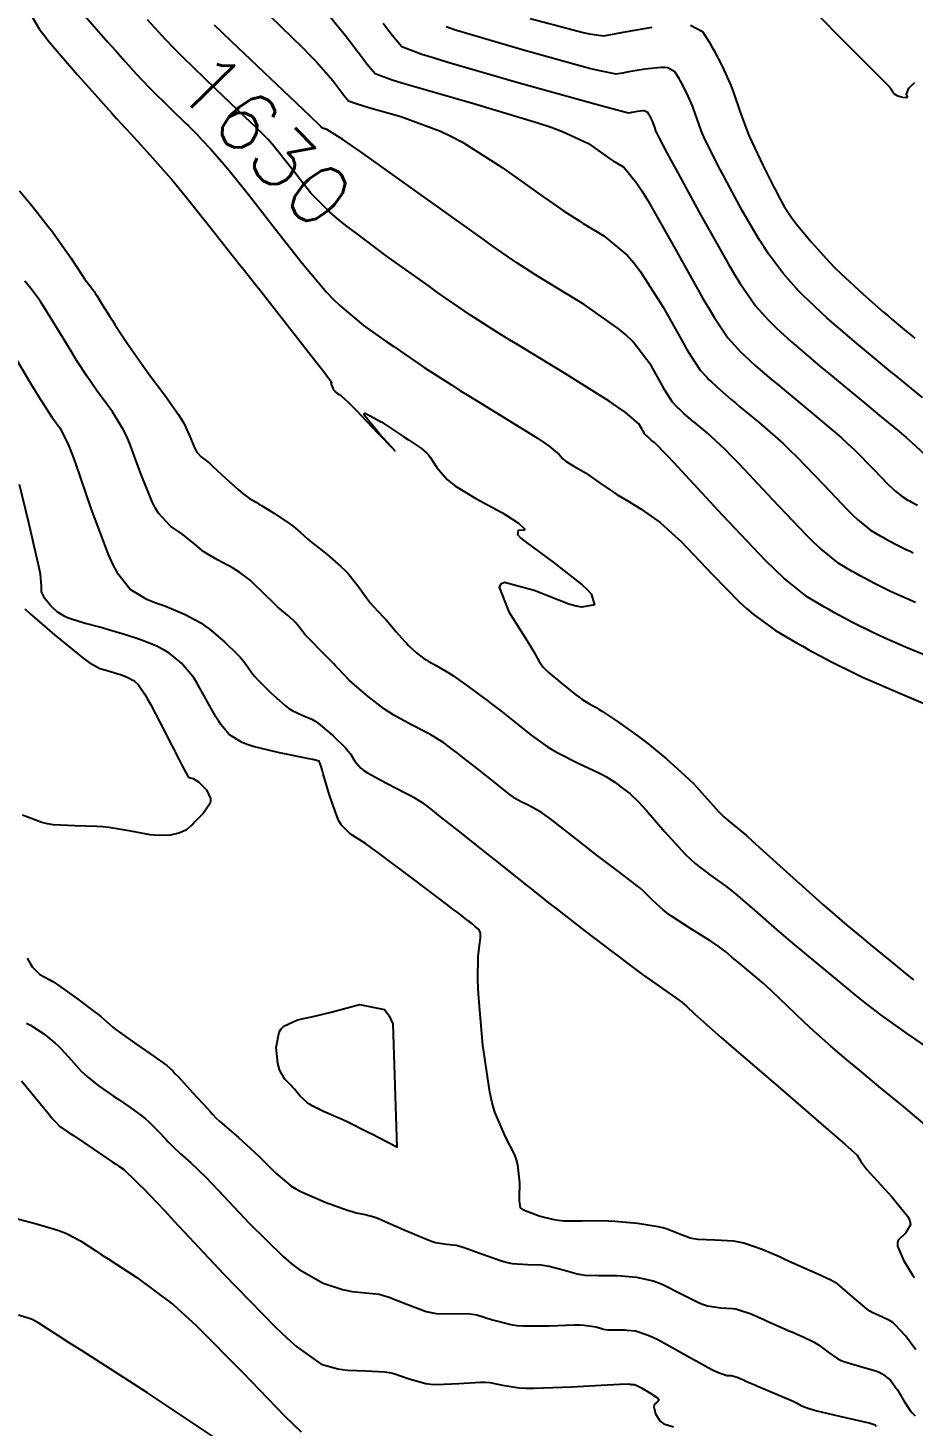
# Model space of a CAD drawing. Header units: metres. Extents: x 837117 to 838479, y 1189012 to 1191015.
# Drawn here: x 837521.6 to 837577.7, y 1189697.9 to 1189786.5 of the extents above; entities that cross this region are included whole.
import ezdxf

# ---------------------------------------------------------------- set-up
doc = ezdxf.new("R2010")
doc.units = ezdxf.units.M
doc.header["$LTSCALE"] = 0.3
doc.layers.add('COTAS 10', color=1, linetype='Continuous')
doc.layers.add('COTAS INT', color=252, linetype='Continuous')
doc.styles.get("Standard").update_dxf_attribs({"font": 'simplex.shx'})

msp = doc.modelspace()

# ---------------------------------------------------------------- linework, layer by layer
at = {"layer": 'COTAS 10'}
for points in [[(837578.627, 1189746.685), (837577.209, 1189747.286), (837575.848, 1189747.874), (837575.484, 1189748.04), (837575.125, 1189748.208), (837573.877, 1189748.825), (837572.694, 1189749.457), (837572.376, 1189749.633), (837572.062, 1189749.811), (837570.965, 1189750.458), (837569.49, 1189751.65), (837568.939, 1189752.171), (837568.324, 1189752.775), (837565.588, 1189755.645), (837563.017, 1189758.425), (837562.506, 1189758.971), (837562.083, 1189759.421), (837561.284, 1189760.24), (837561.082, 1189760.407), (837561.035, 1189760.446), (837560.993, 1189760.481), (837560.875, 1189760.582), (837560.789, 1189760.661), (837560.746, 1189760.704), (837560.676, 1189760.782), (837560.578, 1189760.927), (837560.54, 1189760.992), (837560.496, 1189761.066), (837560.296, 1189761.424), (837559.431, 1189762.175), (837558.967, 1189762.498), (837558.407, 1189762.872), (837555.573, 1189764.636), (837552.553, 1189766.473), (837551.874, 1189766.891), (837551.264, 1189767.271), (837549.63, 1189768.318), (837548.087, 1189769.378), (837547.534, 1189769.766), (837546.927, 1189770.195), (837544.278, 1189772.085), (837542.437, 1189773.467), (837541.718, 1189774.005), (837541.167, 1189774.453), (837540.683, 1189774.864), (837539.503, 1189776.048), (837538.809, 1189776.938), (837538.632, 1189777.164), (837538.462, 1189777.383), (837537.9, 1189778.099), (837537.41, 1189778.71), (837537.285, 1189778.862), (837537.164, 1189779.007), (837536.763, 1189779.468), (837536.032, 1189780.206), (837535.703, 1189780.525), (837535.318, 1189780.894), (837533.472, 1189782.643), (837531.373, 1189784.677), (837530.83, 1189785.226), (837530.304, 1189785.769), (837529.135, 1189787.033)], [(837578.276, 1189763.096), (837576.525, 1189764.53), (837576.274, 1189764.738), (837574.599, 1189766.125), (837574.122, 1189766.525), (837573.669, 1189766.907), (837572.239, 1189768.137), (837571.04, 1189769.243), (837570.732, 1189769.547), (837570.436, 1189769.85), (837569.455, 1189770.936), (837568.505, 1189772.203), (837568.228, 1189772.621), (837567.945, 1189773.067), (837566.872, 1189774.917), (837565.885, 1189776.738), (837565.657, 1189777.166), (837565.447, 1189777.56), (837564.851, 1189778.705), (837564.433, 1189779.581), (837564.335, 1189779.806), (837564.246, 1189780.022), (837563.991, 1189780.739), (837563.763, 1189781.404), (837563.692, 1189781.588), (837563.617, 1189781.773), (837563.314, 1189782.439), (837563.001, 1189783.045), (837562.919, 1189783.192), (837562.84, 1189783.329), (837562.572, 1189783.745), (837562.127, 1189783.988), (837561.937, 1189784.015), (837561.717, 1189784.025), (837560.68, 1189783.917), (837559.653, 1189783.732), (837559.439, 1189783.693), (837559.255, 1189783.66), (837558.848, 1189783.586), (837557.822, 1189783.796), (837557.249, 1189783.943), (837556.55, 1189784.127), (837552.983, 1189785.113), (837549.392, 1189786.166), (837548.678, 1189786.393), (837548.085, 1189786.592)], [(837520.509, 1189766.038), (837521.752, 1189763.962), (837521.916, 1189763.691), (837522.015, 1189763.527), (837522.243, 1189763.153), (837522.773, 1189762.309), (837523.084, 1189761.859), (837523.174, 1189761.733), (837523.265, 1189761.607), (837523.61, 1189761.149), (837524.124, 1189760.09), (837524.323, 1189759.585), (837524.546, 1189758.989), (837525.556, 1189756.07), (837526.653, 1189753.141), (837526.93, 1189752.538), (837527.197, 1189752.026), (837528.066, 1189750.926), (837528.797, 1189750.487), (837528.977, 1189750.391), (837529.147, 1189750.305), (837529.678, 1189750.09), (837530.247, 1189749.889), (837530.44, 1189749.812), (837530.649, 1189749.727), (837531.533, 1189749.345), (837532.515, 1189748.812), (837532.786, 1189748.631), (837533.057, 1189748.436), (837534.03, 1189747.613), (837534.842, 1189746.814), (837535.01, 1189746.635), (837535.155, 1189746.473), (837535.473, 1189746.042), (837535.799, 1189745.596), (837535.948, 1189745.425), (837536.123, 1189745.234), (837536.967, 1189744.375), (837537.886, 1189743.557), (837538.107, 1189743.392), (837538.314, 1189743.254), (837538.943, 1189742.977), (837539.568, 1189742.715), (837539.772, 1189742.587), (837539.99, 1189742.434), (837540.891, 1189741.68), (837541.708, 1189740.874), (837541.873, 1189740.688), (837542.012, 1189740.518), (837542.29, 1189740.041), (837542.66, 1189739.602), (837542.856, 1189739.457), (837543.093, 1189739.302), (837544.284, 1189738.655), (837545.519, 1189738.033), (837545.783, 1189737.892), (837546.013, 1189737.766), (837546.561, 1189737.427), (837547.108, 1189737), (837547.338, 1189736.82), (837547.601, 1189736.612), (837548.835, 1189735.634), (837550.289, 1189734.477), (837550.692, 1189734.156), (837551.094, 1189733.835), (837552.548, 1189732.673), (837554.099, 1189731.445), (837554.563, 1189731.082), (837555.042, 1189730.709), (837556.895, 1189729.279), (837558.64, 1189727.95), (837559.05, 1189727.641), (837559.429, 1189727.356), (837560.533, 1189726.54), (837561.371, 1189725.937), (837561.582, 1189725.788), (837561.784, 1189725.645), (837562.435, 1189725.192), (837563.008, 1189724.771), (837563.16, 1189724.648), (837563.309, 1189724.522), (837563.824, 1189724.047), (837564.961, 1189723.019), (837565.502, 1189722.545), (837566.141, 1189721.988), (837569.265, 1189719.296), (837572.302, 1189716.685), (837572.886, 1189716.18), (837573.359, 1189715.77), (837574.137, 1189715.076), (837574.203, 1189714.966), (837574.226, 1189714.924), (837574.252, 1189714.877), (837574.364, 1189714.667), (837574.744, 1189714.179), (837574.939, 1189713.957), (837575.173, 1189713.697), (837576.341, 1189712.448), (837577.338, 1189711.185), (837577.464, 1189710.917), (837577.526, 1189710.684), (837577.207, 1189710.14), (837576.733, 1189709.684), (837576.697, 1189709.508), (837576.702, 1189709.31), (837577.065, 1189708.415), (837577.628, 1189707.517), (837577.76, 1189707.317)], [(837520.577, 1189711.121), (837522.108, 1189710.728), (837523.447, 1189710.334), (837523.762, 1189710.218), (837524.052, 1189710.1), (837524.9, 1189709.648), (837525.868, 1189709.007), (837526.234, 1189708.768), (837526.642, 1189708.504), (837528.471, 1189707.33), (837530.781, 1189705.589), (837531.493, 1189704.966), (837532.236, 1189704.283), (837535.178, 1189701.308), (837537.837, 1189698.55), (837538.401, 1189698.003), (837538.891, 1189697.55)]]:
    msp.add_lwpolyline(points, dxfattribs=at)
at = {"layer": 'COTAS INT'}
for points in [[(837540.264, 1189787.802), (837541.677, 1189786.062), (837542.766, 1189784.628), (837542.989, 1189784.341), (837543.177, 1189784.102), (837543.572, 1189783.634), (837544.645, 1189783.245), (837545.261, 1189783.055), (837546.014, 1189782.829), (837549.888, 1189781.717), (837553.899, 1189780.513), (837554.739, 1189780.229), (837555.463, 1189779.967), (837557.1, 1189779.199), (837557.837, 1189778.671), (837557.994, 1189778.56), (837558.129, 1189778.465), (837558.443, 1189778.246), (837558.688, 1189778.089), (837558.78, 1189778.032), (837558.882, 1189777.969), (837559.335, 1189777.693), (837560.154, 1189776.709), (837560.485, 1189776.199), (837560.863, 1189775.586), (837562.606, 1189772.517), (837564.36, 1189769.376), (837564.744, 1189768.718), (837565.084, 1189768.152), (837565.943, 1189766.875), (837566.56, 1189766.192), (837566.746, 1189766.001), (837566.939, 1189765.81), (837567.694, 1189765.115), (837568.73, 1189764.229), (837569.101, 1189763.917), (837569.509, 1189763.577), (837571.286, 1189762.111), (837573.111, 1189760.559), (837573.55, 1189760.165), (837573.959, 1189759.786), (837575.196, 1189758.548), (837576.108, 1189757.592), (837576.313, 1189757.39), (837576.497, 1189757.217), (837576.988, 1189756.819), (837577.354, 1189756.604), (837577.459, 1189756.544), (837577.565, 1189756.486), (837577.959, 1189756.275)], [(837521.77, 1189787.332), (837522.273, 1189786.47), (837522.56, 1189786.091), (837522.91, 1189785.651), (837524.706, 1189783.556), (837526.516, 1189781.522), (837526.876, 1189781.12), (837527.174, 1189780.789), (837527.739, 1189780.177), (837528.106, 1189779.792), (837528.28, 1189779.603), (837528.486, 1189779.378), (837529.489, 1189778.272), (837530.767, 1189776.804), (837531.146, 1189776.352), (837531.536, 1189775.88), (837533.036, 1189774.011), (837534.287, 1189772.418), (837534.52, 1189772.12), (837534.704, 1189771.885), (837534.959, 1189771.551), (837534.944, 1189771.565), (837534.957, 1189771.549), (837534.978, 1189771.525), (837535.119, 1189771.364), (837535.699, 1189770.643), (837535.997, 1189770.265), (837536.355, 1189769.809), (837538.145, 1189767.519), (837539.881, 1189765.288), (837540.206, 1189764.87), (837540.462, 1189764.539), (837540.825, 1189764.061), (837540.773, 1189764.087), (837540.769, 1189764.073), (837540.77, 1189764.05), (837540.808, 1189763.889), (837540.889, 1189763.687), (837540.916, 1189763.638), (837540.946, 1189763.591), (837541.072, 1189763.448), (837541.211, 1189763.334), (837541.249, 1189763.307), (837541.287, 1189763.281), (837541.424, 1189763.202), (837541.86, 1189762.801), (837542.087, 1189762.573), (837542.361, 1189762.294), (837543.733, 1189760.862), (837544.771, 1189759.778), (837544.833, 1189759.718), (837544.798, 1189759.762), (837543.86, 1189760.79), (837542.923, 1189761.944), (837542.888, 1189762.068), (837542.951, 1189762.107), (837543.991, 1189761.542), (837545.399, 1189760.606), (837545.694, 1189760.411), (837545.948, 1189760.245), (837546.523, 1189759.877), (837546.857, 1189759.58), (837546.959, 1189759.458), (837547.065, 1189759.319), (837547.484, 1189758.673), (837548.136, 1189757.909), (837548.39, 1189757.696), (837548.675, 1189757.482), (837549.968, 1189756.704), (837551.292, 1189755.986), (837551.597, 1189755.811), (837551.875, 1189755.645), (837552.656, 1189755.133), (837553.021, 1189754.79), (837553.038, 1189754.731), (837553.017, 1189754.689), (837552.635, 1189754.666), (837552.598, 1189754.408), (837552.794, 1189754.216), (837553.08, 1189753.972), (837554.861, 1189752.658), (837556.701, 1189751.236), (837557.024, 1189750.925), (837557.267, 1189750.65), (837557.471, 1189749.953), (837556.689, 1189749.811), (837556.309, 1189749.885), (837555.859, 1189750.008), (837553.647, 1189750.864), (837551.778, 1189751.374), (837551.544, 1189751.279), (837551.433, 1189751.081), (837552.058, 1189749.516), (837553.219, 1189747.673), (837553.447, 1189747.301), (837553.634, 1189746.989), (837553.97, 1189746.36), (837554.232, 1189746.002), (837554.372, 1189745.86), (837554.542, 1189745.7), (837555.4, 1189744.969), (837556.302, 1189744.258), (837556.499, 1189744.111), (837556.674, 1189743.986), (837557.118, 1189743.713), (837557.587, 1189743.449), (837557.778, 1189743.33), (837557.996, 1189743.19), (837559.005, 1189742.516), (837560.192, 1189741.668), (837560.523, 1189741.419), (837560.855, 1189741.163), (837562.061, 1189740.184), (837563.195, 1189739.174), (837563.482, 1189738.899), (837563.757, 1189738.626), (837564.651, 1189737.653), (837565.366, 1189736.843), (837565.528, 1189736.673), (837565.675, 1189736.526), (837566.076, 1189736.19), (837566.775, 1189735.624), (837567.111, 1189735.332), (837567.508, 1189734.981), (837569.453, 1189733.228), (837571.499, 1189731.381), (837571.959, 1189730.971), (837572.374, 1189730.605), (837573.489, 1189729.653), (837574.401, 1189728.904), (837574.688, 1189728.667), (837574.99, 1189728.417), (837576.203, 1189727.408), (837577.408, 1189726.422), (837577.704, 1189726.188)], [(837525.051, 1189787.449), (837526.622, 1189785.617), (837527.126, 1189785.063), (837527.727, 1189784.4), (837528.41, 1189783.645), (837528.853, 1189783.173), (837529.274, 1189782.733), (837530.605, 1189781.41), (837531.557, 1189780.494), (837531.712, 1189780.343), (837531.992, 1189780.064), (837532.259, 1189779.792), (837532.617, 1189779.412), (837533.126, 1189778.87), (837533.976, 1189777.891), (837534.234, 1189777.584), (837534.5, 1189777.261), (837535.541, 1189775.962), (837536.734, 1189774.442), (837537.096, 1189773.979), (837537.471, 1189773.497), (837538.944, 1189771.607), (837540.493, 1189769.781), (837540.917, 1189769.341), (837541.339, 1189768.929), (837542.843, 1189767.674), (837544.341, 1189766.614), (837544.757, 1189766.324), (837545.175, 1189766.036), (837546.693, 1189765.008), (837548.408, 1189763.896), (837548.95, 1189763.554), (837549.521, 1189763.197), (837551.828, 1189761.786), (837553.87, 1189760.519), (837554.274, 1189760.252), (837554.608, 1189760.022), (837555.234, 1189759.495), (837555.482, 1189759.204), (837555.579, 1189759.123), (837555.687, 1189759.041), (837556.18, 1189758.745), (837556.773, 1189758.406), (837556.945, 1189758.298), (837557.12, 1189758.184), (837557.783, 1189757.72), (837558.486, 1189757.227), (837558.688, 1189757.094), (837558.892, 1189756.963), (837559.655, 1189756.504), (837560.435, 1189756.027), (837560.651, 1189755.884), (837560.867, 1189755.737), (837561.645, 1189755.168), (837562.626, 1189754.3), (837562.97, 1189753.964), (837563.346, 1189753.587), (837564.963, 1189751.879), (837566.684, 1189750.133), (837567.125, 1189749.731), (837567.55, 1189749.365), (837568.958, 1189748.337), (837570.298, 1189747.546), (837570.682, 1189747.33), (837571.07, 1189747.114), (837572.517, 1189746.342), (837574.042, 1189745.588), (837574.48, 1189745.383), (837574.925, 1189745.18), (837576.589, 1189744.46), (837578.322, 1189743.726)], [(837536.89, 1189787.286), (837538.984, 1189785.264), (837539.443, 1189784.8), (837539.85, 1189784.376), (837540.882, 1189783.189), (837541.455, 1189782.435), (837541.572, 1189782.284), (837541.672, 1189782.158), (837541.879, 1189781.912), (837542.444, 1189781.707), (837542.767, 1189781.607), (837543.164, 1189781.488), (837545.202, 1189780.903), (837547.715, 1189779.98), (837548.412, 1189779.648), (837549.109, 1189779.283), (837551.629, 1189777.688), (837553.757, 1189776.164), (837554.208, 1189775.844), (837554.598, 1189775.567), (837555.506, 1189774.937), (837556.214, 1189774.483), (837556.478, 1189774.318), (837556.772, 1189774.137), (837558.081, 1189773.341), (837559.571, 1189772.096), (837559.979, 1189771.632), (837560.386, 1189771.116), (837561.836, 1189768.819), (837563.072, 1189766.606), (837563.342, 1189766.143), (837563.582, 1189765.744), (837564.188, 1189764.844), (837564.622, 1189764.363), (837564.753, 1189764.229), (837564.889, 1189764.094), (837565.421, 1189763.604), (837566.151, 1189762.979), (837566.413, 1189762.76), (837566.7, 1189762.52), (837567.952, 1189761.487), (837569.435, 1189760.18), (837569.869, 1189759.767), (837570.312, 1189759.332), (837571.993, 1189757.581), (837573.514, 1189755.986), (837573.855, 1189755.65), (837574.161, 1189755.361), (837574.981, 1189754.699), (837575.59, 1189754.339), (837575.764, 1189754.241), (837575.941, 1189754.143), (837576.598, 1189753.792), (837577.292, 1189753.449), (837577.491, 1189753.356), (837577.693, 1189753.263)], [(837544.077, 1189786.821), (837544.406, 1189786.398), (837544.683, 1189786.045), (837545.265, 1189785.356), (837546.539, 1189784.87), (837547.252, 1189784.644), (837548.122, 1189784.38), (837552.567, 1189783.096), (837556.976, 1189781.861), (837557.823, 1189781.626), (837558.508, 1189781.438), (837559.632, 1189781.146), (837559.762, 1189781.17), (837559.821, 1189781.181), (837559.889, 1189781.193), (837560.218, 1189781.252), (837560.549, 1189781.287), (837560.619, 1189781.284), (837560.68, 1189781.275), (837560.822, 1189781.197), (837560.908, 1189781.064), (837560.933, 1189781.02), (837560.959, 1189780.974), (837561.059, 1189780.78), (837561.156, 1189780.567), (837561.18, 1189780.508), (837561.203, 1189780.449), (837561.276, 1189780.236), (837561.358, 1189780.007), (837561.386, 1189779.938), (837561.417, 1189779.866), (837561.551, 1189779.586), (837562.056, 1189778.644), (837562.321, 1189778.154), (837562.641, 1189777.566), (837564.248, 1189774.617), (837565.971, 1189771.555), (837566.363, 1189770.894), (837566.719, 1189770.316), (837567.699, 1189768.905), (837568.498, 1189768.021), (837568.739, 1189767.774), (837568.99, 1189767.527), (837569.966, 1189766.626), (837571.309, 1189765.478), (837571.79, 1189765.075), (837572.318, 1189764.634), (837574.62, 1189762.734), (837575.279, 1189762.188), (837575.555, 1189761.96), (837576.787, 1189760.938), (837577.231, 1189760.563), (837577.607, 1189760.24), (837578.399, 1189759.516)], [(837553.399, 1189787.129), (837556.124, 1189786.394), (837556.674, 1189786.259), (837557.136, 1189786.154), (837558.064, 1189786.025), (837558.749, 1189786.15), (837559.057, 1189786.206), (837559.416, 1189786.271), (837561.143, 1189786.582)], [(837571.527, 1189787.453), (837573.322, 1189785.653), (837575.085, 1189783.898), (837575.427, 1189783.557), (837575.706, 1189783.278), (837576.181, 1189782.793), (837576.241, 1189782.713), (837576.257, 1189782.69), (837576.273, 1189782.666), (837576.328, 1189782.576), (837576.384, 1189782.485), (837576.399, 1189782.461), (837576.415, 1189782.437), (837576.475, 1189782.356), (837576.594, 1189782.276), (837576.648, 1189782.252), (837576.711, 1189782.228), (837577.011, 1189782.139), (837577.266, 1189782.11), (837577.3, 1189782.125), (837577.318, 1189782.149), (837577.252, 1189782.319), (837577.414, 1189782.714), (837577.575, 1189782.88), (837577.788, 1189783.071)], [(837577.83, 1189750.111), (837576.771, 1189750.569), (837576.487, 1189750.698), (837576.209, 1189750.828), (837575.238, 1189751.308), (837574.317, 1189751.8), (837574.07, 1189751.937), (837573.826, 1189752.075), (837572.973, 1189752.578), (837571.826, 1189753.505), (837571.397, 1189753.911), (837570.919, 1189754.38), (837568.791, 1189756.613), (837566.664, 1189758.879), (837566.187, 1189759.369), (837565.759, 1189759.8), (837564.618, 1189760.864), (837563.891, 1189761.464), (837563.724, 1189761.603), (837563.572, 1189761.73), (837563.148, 1189762.093), (837562.839, 1189762.377), (837562.76, 1189762.456), (837562.684, 1189762.533), (837562.432, 1189762.813), (837562.08, 1189763.336), (837561.941, 1189763.567), (837561.784, 1189763.836), (837561.066, 1189765.121), (837559.908, 1189766.645), (837559.473, 1189767.065), (837558.989, 1189767.484), (837556.827, 1189768.989), (837554.663, 1189770.305), (837554.176, 1189770.605), (837553.739, 1189770.877), (837552.568, 1189771.627), (837551.067, 1189772.67), (837550.422, 1189773.127), (837549.677, 1189773.657), (837546.157, 1189776.176), (837542.755, 1189778.598), (837542.085, 1189779.066), (837541.532, 1189779.447), (837540.515, 1189780.09), (837540.314, 1189780.148), (837540.274, 1189780.159), (837540.242, 1189780.169), (837540.186, 1189780.189), (837540.166, 1189780.214), (837540.156, 1189780.226), (837540.144, 1189780.241), (837540.087, 1189780.316), (837539.436, 1189780.95), (837539.049, 1189781.318), (837538.573, 1189781.769), (837536.109, 1189784.092), (837534.447, 1189785.687), (837533.388, 1189786.702)], [(837563.574, 1189786.701), (837564.321, 1189786.293), (837564.772, 1189785.593), (837564.905, 1189785.363), (837565.042, 1189785.117), (837565.568, 1189784.099), (837566.077, 1189782.979), (837566.203, 1189782.669), (837566.323, 1189782.359), (837566.706, 1189781.241), (837567.135, 1189780.038), (837567.285, 1189779.674), (837567.448, 1189779.297), (837568.151, 1189777.824), (837568.838, 1189776.476), (837568.992, 1189776.177), (837569.13, 1189775.91), (837569.496, 1189775.217), (837569.92, 1189774.579), (837570.093, 1189774.347), (837570.291, 1189774.091), (837571.211, 1189772.967), (837572.374, 1189771.68), (837572.725, 1189771.32), (837573.09, 1189770.96), (837574.512, 1189769.648), (837575.81, 1189768.516), (837576.096, 1189768.268), (837576.35, 1189768.05), (837577.001, 1189767.499), (837577.268, 1189767.284), (837577.576, 1189767.034), (837577.781, 1189766.869)], [(837521.022, 1189776.193), (837521.871, 1189775.185), (837522.852, 1189773.948), (837523.115, 1189773.598), (837523.373, 1189773.245), (837524.273, 1189771.945), (837525.005, 1189770.85), (837525.158, 1189770.627), (837525.289, 1189770.439), (837525.583, 1189770.048), (837525.781, 1189769.788), (837525.853, 1189769.682), (837525.931, 1189769.561), (837526.275, 1189769.003), (837526.755, 1189768.228), (837526.92, 1189767.971), (837527.098, 1189767.695), (837527.86, 1189766.546), (837528.742, 1189765.269), (837528.997, 1189764.913), (837529.257, 1189764.556), (837530.233, 1189763.258), (837531.094, 1189762.053), (837531.281, 1189761.756), (837531.445, 1189761.473), (837531.854, 1189760.582), (837532.121, 1189759.91), (837532.196, 1189759.766), (837532.272, 1189759.641), (837532.552, 1189759.339), (837532.961, 1189759.022), (837533.118, 1189758.887), (837533.294, 1189758.731), (837534.09, 1189757.995), (837534.884, 1189757.268), (837535.059, 1189757.117), (837535.215, 1189756.988), (837535.615, 1189756.703), (837536.023, 1189756.469), (837536.184, 1189756.371), (837536.366, 1189756.26), (837537.195, 1189755.74), (837538.034, 1189755.185), (837538.221, 1189755.051), (837538.389, 1189754.926), (837538.836, 1189754.547), (837539.287, 1189754.139), (837539.457, 1189753.996), (837539.648, 1189753.84), (837540.504, 1189753.168), (837541.408, 1189752.397), (837541.63, 1189752.179), (837541.839, 1189751.959), (837542.488, 1189751.146), (837543.022, 1189750.404), (837543.158, 1189750.228), (837543.289, 1189750.066), (837543.719, 1189749.588), (837544.143, 1189749.144), (837544.271, 1189749.002), (837544.403, 1189748.853), (837544.916, 1189748.25), (837545.441, 1189747.648), (837545.581, 1189747.499), (837545.719, 1189747.359), (837546.196, 1189746.919), (837546.668, 1189746.558), (837546.802, 1189746.468), (837546.937, 1189746.382), (837547.438, 1189746.107), (837548.058, 1189745.756), (837548.268, 1189745.623), (837548.494, 1189745.473), (837549.451, 1189744.8), (837550.42, 1189744.087), (837550.654, 1189743.912), (837550.872, 1189743.748), (837551.538, 1189743.236), (837552.179, 1189742.727), (837552.382, 1189742.564), (837552.596, 1189742.393), (837553.461, 1189741.694), (837554.495, 1189740.958), (837554.815, 1189740.762), (837555.151, 1189740.571), (837556.487, 1189739.909), (837557.71, 1189739.339), (837557.975, 1189739.204), (837558.208, 1189739.08), (837558.78, 1189738.718), (837559.144, 1189738.429), (837559.245, 1189738.351), (837559.346, 1189738.274), (837559.712, 1189738.001), (837560.278, 1189737.468), (837560.505, 1189737.225), (837560.763, 1189736.942), (837561.95, 1189735.578), (837563.239, 1189734.158), (837563.561, 1189733.841), (837563.868, 1189733.556), (837564.851, 1189732.797), (837565.816, 1189732.129), (837566.112, 1189731.9), (837566.419, 1189731.652), (837567.631, 1189730.6), (837569.032, 1189729.359), (837569.458, 1189728.993), (837569.901, 1189728.617), (837571.64, 1189727.175), (837573.222, 1189725.883), (837573.566, 1189725.601), (837573.869, 1189725.353), (837574.626, 1189724.728), (837575.334, 1189724.179), (837575.607, 1189723.979), (837575.913, 1189723.757), (837577.295, 1189722.779), (837578.632, 1189721.852)], [(837578.429, 1189717.025), (837577.367, 1189717.916), (837577.055, 1189718.176), (837576.735, 1189718.44), (837575.515, 1189719.441), (837574.275, 1189720.461), (837573.943, 1189720.738), (837573.615, 1189721.012), (837572.469, 1189721.984), (837571.368, 1189722.956), (837571.068, 1189723.23), (837570.771, 1189723.507), (837569.713, 1189724.526), (837568.7, 1189725.499), (837568.43, 1189725.747), (837568.165, 1189725.986), (837567.247, 1189726.771), (837566.486, 1189727.396), (837566.32, 1189727.533), (837566.174, 1189727.656), (837565.81, 1189727.971), (837565.331, 1189728.323), (837565.113, 1189728.468), (837564.858, 1189728.633), (837563.627, 1189729.405), (837562.357, 1189730.236), (837562.077, 1189730.439), (837561.828, 1189730.63), (837561.186, 1189731.224), (837560.583, 1189731.822), (837560.358, 1189732.016), (837560.109, 1189732.221), (837559, 1189733.067), (837557.732, 1189734.011), (837557.381, 1189734.279), (837557.031, 1189734.55), (837555.769, 1189735.554), (837554.634, 1189736.431), (837554.364, 1189736.622), (837554.113, 1189736.79), (837553.367, 1189737.213), (837552.788, 1189737.499), (837552.642, 1189737.583), (837552.503, 1189737.667), (837552.055, 1189737.986), (837551.501, 1189738.431), (837551.295, 1189738.594), (837551.066, 1189738.775), (837550.05, 1189739.577), (837549.017, 1189740.384), (837548.778, 1189740.569), (837548.559, 1189740.737), (837547.936, 1189741.204), (837547.32, 1189741.599), (837547.106, 1189741.721), (837546.872, 1189741.849), (837545.87, 1189742.357), (837544.765, 1189742.963), (837544.466, 1189743.152), (837544.171, 1189743.351), (837543.131, 1189744.146), (837542.272, 1189744.883), (837542.09, 1189745.046), (837541.932, 1189745.19), (837541.566, 1189745.559), (837541.23, 1189745.929), (837541.091, 1189746.073), (837540.932, 1189746.237), (837540.193, 1189746.978), (837539.451, 1189747.735), (837539.29, 1189747.908), (837539.148, 1189748.065), (837538.796, 1189748.498), (837538.538, 1189748.821), (837538.455, 1189748.909), (837538.367, 1189748.995), (837538.008, 1189749.302), (837537.541, 1189749.697), (837537.385, 1189749.839), (837537.218, 1189749.996), (837536.518, 1189750.684), (837535.814, 1189751.363), (837535.645, 1189751.516), (837535.486, 1189751.652), (837535.003, 1189752.015), (837534.534, 1189752.297), (837534.383, 1189752.383), (837534.224, 1189752.471), (837533.575, 1189752.819), (837532.923, 1189753.193), (837532.763, 1189753.298), (837532.611, 1189753.405), (837532.133, 1189753.797), (837531.643, 1189754.215), (837531.483, 1189754.338), (837531.312, 1189754.463), (837530.607, 1189754.941), (837529.845, 1189755.762), (837529.638, 1189756.104), (837529.432, 1189756.496), (837528.705, 1189758.326), (837527.996, 1189760.231), (837527.802, 1189760.67), (837527.609, 1189761.072), (837526.921, 1189762.203), (837526.261, 1189763.082), (837526.085, 1189763.323), (837525.913, 1189763.564), (837525.316, 1189764.427), (837524.671, 1189765.424), (837524.467, 1189765.749), (837524.253, 1189766.095), (837523.392, 1189767.521), (837522.572, 1189768.855), (837522.385, 1189769.143), (837522.214, 1189769.397), (837521.739, 1189770.019), (837521.357, 1189770.47)], [(837577.863, 1189702.739), (837577.2, 1189703.628), (837576.554, 1189704.326), (837576.388, 1189704.469), (837576.228, 1189704.589), (837575.695, 1189704.841), (837575.129, 1189705.084), (837574.947, 1189705.198), (837574.754, 1189705.333), (837573.969, 1189705.992), (837573.212, 1189706.657), (837573.038, 1189706.796), (837572.879, 1189706.916), (837572.432, 1189707.187), (837571.966, 1189707.388), (837571.795, 1189707.463), (837571.606, 1189707.548), (837570.771, 1189707.924), (837569.782, 1189708.37), (837569.496, 1189708.497), (837569.204, 1189708.626), (837568.106, 1189709.107), (837566.958, 1189709.497), (837566.635, 1189709.569), (837566.31, 1189709.625), (837565.117, 1189709.695), (837564.033, 1189709.735), (837563.776, 1189709.771), (837563.538, 1189709.819), (837562.836, 1189710.083), (837562.081, 1189710.389), (837561.81, 1189710.463), (837561.512, 1189710.532), (837560.211, 1189710.743), (837558.775, 1189710.876), (837558.391, 1189710.896), (837558.014, 1189710.909), (837556.703, 1189710.894), (837555.511, 1189710.904), (837555.209, 1189710.933), (837554.919, 1189710.973), (837553.972, 1189711.21), (837553.262, 1189711.479), (837553.122, 1189711.539), (837553.005, 1189711.593), (837552.786, 1189711.733), (837552.743, 1189712.038), (837552.737, 1189712.195), (837552.734, 1189712.384), (837552.748, 1189713.329), (837552.626, 1189714.475), (837552.538, 1189714.79), (837552.427, 1189715.105), (837551.829, 1189716.234), (837551.155, 1189717.809), (837550.995, 1189718.405), (837550.846, 1189719.07), (837550.407, 1189722.049), (837550.141, 1189725.001), (837550.102, 1189725.649), (837550.078, 1189726.224), (837550.115, 1189727.689), (837550.218, 1189728.512), (837550.236, 1189728.683), (837550.249, 1189728.829), (837550.257, 1189729.149), (837550.192, 1189729.311), (837550.16, 1189729.358), (837550.121, 1189729.405), (837549.926, 1189729.581), (837549.724, 1189729.736), (837549.68, 1189729.77), (837549.642, 1189729.8), (837549.545, 1189729.876), (837549.483, 1189729.926), (837549.465, 1189729.94), (837549.448, 1189729.954), (837549.385, 1189730.003), (837548.83, 1189730.428), (837548.502, 1189730.678), (837548.099, 1189730.986), (837546.013, 1189732.575), (837543.828, 1189734.209), (837543.362, 1189734.545), (837542.957, 1189734.83), (837541.995, 1189735.439), (837541.446, 1189735.986), (837541.301, 1189736.233), (837541.159, 1189736.521), (837540.671, 1189737.906), (837540.288, 1189739.242), (837540.212, 1189739.499), (837540.149, 1189739.708), (837540.03, 1189740.057), (837539.622, 1189740.155), (837539.377, 1189740.206), (837539.074, 1189740.267), (837537.503, 1189740.574), (837535.835, 1189740.977), (837535.471, 1189741.099), (837535.149, 1189741.225), (837534.342, 1189741.717), (837533.792, 1189742.378), (837533.633, 1189742.61), (837533.471, 1189742.864), (837532.863, 1189743.959), (837532.24, 1189745.064), (837532.069, 1189745.324), (837531.899, 1189745.564), (837531.29, 1189746.265), (837530.684, 1189746.777), (837530.516, 1189746.899), (837530.347, 1189747.011), (837529.736, 1189747.343), (837529.046, 1189747.624), (837528.829, 1189747.704), (837528.599, 1189747.785), (837527.674, 1189748.085), (837526.675, 1189748.382), (837526.4, 1189748.461), (837526.124, 1189748.538), (837525.134, 1189748.804), (837524.268, 1189749.069), (837524.072, 1189749.145), (837523.895, 1189749.224), (837523.411, 1189749.519), (837523.073, 1189749.834), (837522.987, 1189749.926), (837522.905, 1189750.019), (837522.638, 1189750.369), (837522.457, 1189750.706), (837522.429, 1189750.791), (837522.411, 1189750.873), (837522.424, 1189751.137), (837522.348, 1189751.9), (837522.273, 1189752.296), (837522.174, 1189752.772), (837521.623, 1189755.16), (837521.027, 1189757.59)], [(837521.363, 1189749.71), (837521.687, 1189749.411), (837523.248, 1189748.055), (837524.823, 1189746.769), (837525.157, 1189746.515), (837525.447, 1189746.306), (837526.125, 1189745.917), (837526.516, 1189745.812), (837526.624, 1189745.782), (837526.733, 1189745.751), (837527.126, 1189745.634), (837527.491, 1189745.515), (837527.581, 1189745.483), (837527.667, 1189745.452), (837527.938, 1189745.341), (837528.179, 1189745.21), (837528.246, 1189745.166), (837528.312, 1189745.118), (837528.551, 1189744.916), (837528.957, 1189744.313), (837529.128, 1189744.013), (837529.326, 1189743.654), (837530.253, 1189741.876), (837531.144, 1189740.132), (837531.318, 1189739.795), (837531.461, 1189739.521), (837531.716, 1189739.059), (837531.795, 1189739.012), (837531.827, 1189739), (837531.863, 1189738.988), (837532.03, 1189738.948), (837532.28, 1189738.815), (837532.369, 1189738.744), (837532.466, 1189738.659), (837532.886, 1189738.23), (837533.144, 1189737.681), (837533.138, 1189737.52), (837533.099, 1189737.356), (837532.68, 1189736.73), (837532.13, 1189736.178), (837532.008, 1189736.06), (837531.899, 1189735.957), (837531.617, 1189735.709), (837531.343, 1189735.566), (837531.24, 1189735.529), (837531.124, 1189735.492), (837530.607, 1189735.367), (837529.858, 1189735.332), (837529.596, 1189735.351), (837529.311, 1189735.384), (837528.082, 1189735.606), (837526.696, 1189735.843), (837526.31, 1189735.885), (837525.924, 1189735.916), (837524.525, 1189735.942), (837523.165, 1189736.023), (837522.804, 1189736.088), (837522.45, 1189736.173), (837521.226, 1189736.634)], [(837521.519, 1189727.57), (837521.673, 1189727.27), (837521.823, 1189727.02), (837522.319, 1189726.525), (837522.958, 1189726.191), (837523.197, 1189726.041), (837523.463, 1189725.867), (837524.648, 1189725.029), (837525.771, 1189724.189), (837525.999, 1189724.014), (837526.189, 1189723.862), (837526.574, 1189723.52), (837526.954, 1189723.191), (837527.141, 1189723.048), (837527.363, 1189722.882), (837528.462, 1189722.096), (837529.564, 1189721.324), (837529.788, 1189721.168), (837529.977, 1189721.036), (837530.368, 1189720.766), (837530.72, 1189720.435), (837530.885, 1189720.265), (837531.079, 1189720.06), (837532.022, 1189719.039), (837532.937, 1189718.034), (837533.114, 1189717.84), (837533.257, 1189717.684), (837533.497, 1189717.423), (837533.726, 1189717.221), (837533.863, 1189717.101), (837534.032, 1189716.953), (837534.907, 1189716.189), (837535.929, 1189715.267), (837536.19, 1189715.021), (837536.442, 1189714.777), (837537.273, 1189713.929), (837538.222, 1189713.145), (837538.548, 1189712.942), (837538.902, 1189712.746), (837540.407, 1189712.091), (837541.819, 1189711.599), (837542.114, 1189711.506), (837542.367, 1189711.431), (837542.933, 1189711.317), (837543.492, 1189711.174), (837543.74, 1189711.081), (837544.03, 1189710.965), (837545.414, 1189710.351), (837546.829, 1189709.747), (837547.137, 1189709.636), (837547.41, 1189709.55), (837548.093, 1189709.444), (837548.718, 1189709.378), (837548.953, 1189709.317), (837549.215, 1189709.237), (837550.388, 1189708.794), (837551.644, 1189708.35), (837551.959, 1189708.271), (837552.26, 1189708.209), (837553.228, 1189708.142), (837554.107, 1189708.123), (837554.352, 1189708.092), (837554.598, 1189708.049), (837555.491, 1189707.802), (837556.383, 1189707.552), (837556.628, 1189707.508), (837556.872, 1189707.475), (837557.746, 1189707.446), (837558.642, 1189707.457), (837558.9, 1189707.448), (837559.162, 1189707.434), (837560.144, 1189707.343), (837561.194, 1189707.106), (837561.499, 1189707), (837561.81, 1189706.876), (837562.985, 1189706.284), (837564.109, 1189705.72), (837564.388, 1189705.615), (837564.653, 1189705.531), (837565.494, 1189705.409), (837566.234, 1189705.365), (837566.436, 1189705.33), (837566.636, 1189705.286), (837567.348, 1189705.044), (837568.03, 1189704.745), (837568.211, 1189704.665), (837568.389, 1189704.586), (837569.002, 1189704.31), (837569.623, 1189704.033), (837569.806, 1189703.954), (837569.993, 1189703.873), (837570.708, 1189703.572), (837571.404, 1189703.234), (837571.58, 1189703.13), (837571.748, 1189703.022), (837572.293, 1189702.592), (837572.91, 1189702.174), (837573.124, 1189702.074), (837573.357, 1189701.98), (837574.352, 1189701.693), (837575.32, 1189701.409), (837575.536, 1189701.316), (837575.73, 1189701.217), (837576.24, 1189700.809), (837576.592, 1189700.337), (837576.686, 1189700.197), (837576.779, 1189700.053), (837577.098, 1189699.501), (837577.505, 1189698.904), (837577.653, 1189698.731), (837577.815, 1189698.555)], [(837543.41, 1189716.38), (837543.141, 1189716.517), (837541.847, 1189717.163), (837541.53, 1189717.315), (837541.231, 1189717.454), (837540.302, 1189717.856), (837539.581, 1189718.201), (837539.414, 1189718.304), (837539.26, 1189718.411), (837538.821, 1189718.824), (837538.462, 1189719.254), (837538.358, 1189719.37), (837538.253, 1189719.486), (837537.859, 1189719.895), (837537.527, 1189720.448), (837537.46, 1189720.653), (837537.404, 1189720.882), (837537.296, 1189721.897), (837537.482, 1189722.876), (837537.612, 1189723.081), (837537.776, 1189723.258), (837538.652, 1189723.66), (837539.924, 1189723.939), (837540.338, 1189724.038), (837540.778, 1189724.147), (837542.59, 1189724.619), (837544.173, 1189724.305), (837544.469, 1189723.917), (837544.703, 1189723.4), (837544.945, 1189715.59), (837543.818, 1189716.17), (837543.41, 1189716.38)], [(837521.463, 1189723.451), (837521.727, 1189723.311), (837522.569, 1189722.779), (837523.292, 1189722.188), (837523.483, 1189722.01), (837523.669, 1189721.826), (837524.307, 1189721.114), (837524.94, 1189720.409), (837525.124, 1189720.23), (837525.312, 1189720.058), (837526.022, 1189719.497), (837526.776, 1189718.973), (837526.992, 1189718.825), (837527.211, 1189718.675), (837528.028, 1189718.123), (837528.812, 1189717.55), (837529.01, 1189717.387), (837529.201, 1189717.222), (837529.821, 1189716.61), (837530.322, 1189716.067), (837530.436, 1189715.945), (837530.54, 1189715.835), (837530.829, 1189715.54), (837531.127, 1189715.264), (837531.236, 1189715.165), (837531.357, 1189715.057), (837531.891, 1189714.587), (837532.834, 1189713.674), (837533.213, 1189713.287), (837533.642, 1189712.841), (837535.619, 1189710.746), (837537.74, 1189708.659), (837538.26, 1189708.218), (837538.752, 1189707.838), (837540.284, 1189706.959), (837541.513, 1189706.57), (837541.813, 1189706.497), (837542.095, 1189706.44), (837542.969, 1189706.361), (837543.83, 1189706.262), (837544.105, 1189706.191), (837544.396, 1189706.103), (837545.577, 1189705.628), (837546.805, 1189705.173), (837547.124, 1189705.097), (837547.436, 1189705.042), (837548.487, 1189705.023), (837549.481, 1189705.04), (837549.756, 1189705.007), (837550.03, 1189704.958), (837551.021, 1189704.649), (837552.176, 1189704.338), (837552.554, 1189704.289), (837552.958, 1189704.255), (837554.625, 1189704.265), (837556.192, 1189704.323), (837556.532, 1189704.319), (837556.832, 1189704.306), (837557.579, 1189704.19), (837558.058, 1189704.056), (837558.189, 1189704.032), (837558.32, 1189704.014), (837558.79, 1189703.999), (837559.271, 1189704.005), (837559.409, 1189704), (837559.55, 1189703.993), (837560.077, 1189703.944), (837560.876, 1189703.68), (837561.188, 1189703.537), (837561.539, 1189703.364), (837563.134, 1189702.486), (837564.681, 1189701.622), (837565.001, 1189701.458), (837565.274, 1189701.326), (837565.871, 1189701.122), (837566.158, 1189701.105), (837566.236, 1189701.092), (837566.314, 1189701.074), (837566.591, 1189700.98), (837566.856, 1189700.864), (837566.926, 1189700.833), (837566.995, 1189700.803), (837567.233, 1189700.695), (837567.641, 1189700.519), (837567.818, 1189700.444), (837568.021, 1189700.359), (837568.984, 1189699.958), (837569.929, 1189699.552), (837570.121, 1189699.464), (837570.283, 1189699.386), (837570.617, 1189699.192), (837571.067, 1189699.016), (837571.302, 1189698.949), (837571.585, 1189698.875), (837573.008, 1189698.544), (837574.412, 1189698.228), (837574.684, 1189698.163), (837574.905, 1189698.108), (837575.28, 1189697.991), (837575.322, 1189697.934), (837575.333, 1189697.918), (837575.344, 1189697.901)], [(837521.15, 1189719.791), (837522.039, 1189718.708), (837522.927, 1189717.626), (837523.108, 1189717.412), (837523.261, 1189717.234), (837523.581, 1189716.898), (837523.988, 1189716.622), (837524.195, 1189716.482), (837524.444, 1189716.315), (837525.687, 1189715.481), (837526.903, 1189714.665), (837527.136, 1189714.509), (837527.323, 1189714.383), (837527.621, 1189714.182), (837527.706, 1189714.1), (837527.758, 1189714.049), (837527.823, 1189713.986), (837528.162, 1189713.658), (837528.527, 1189713.307), (837528.609, 1189713.229), (837528.682, 1189713.161), (837528.875, 1189712.985), (837529.739, 1189712.08), (837530.235, 1189711.553), (837530.843, 1189710.905), (837533.966, 1189707.563), (837537.258, 1189704.173), (837537.972, 1189703.495), (837538.601, 1189702.929), (837540.161, 1189701.827), (837541.207, 1189701.54), (837541.512, 1189701.488), (837541.824, 1189701.449), (837543.005, 1189701.405), (837544.169, 1189701.349), (837544.47, 1189701.302), (837544.762, 1189701.241), (837545.74, 1189700.905), (837546.781, 1189700.6), (837547.112, 1189700.557), (837547.462, 1189700.534), (837548.881, 1189700.602), (837550.244, 1189700.701), (837550.558, 1189700.697), (837550.845, 1189700.68), (837551.655, 1189700.504), (837552.709, 1189700.326), (837553.15, 1189700.307), (837553.655, 1189700.301), (837556.021, 1189700.388), (837558.276, 1189700.522), (837558.712, 1189700.546), (837559.067, 1189700.563), (837559.666, 1189700.578), (837559.732, 1189700.559), (837559.75, 1189700.556), (837559.768, 1189700.554), (837559.833, 1189700.552), (837559.919, 1189700.552), (837559.938, 1189700.551), (837560.011, 1189700.544), (837560.205, 1189700.458), (837560.302, 1189700.408), (837560.417, 1189700.345), (837560.984, 1189700.022), (837561.479, 1189699.69), (837561.548, 1189699.622), (837561.587, 1189699.565), (837561.484, 1189699.442), (837561.282, 1189699.293), (837561.26, 1189699.218), (837561.252, 1189699.129), (837561.346, 1189698.685), (837561.634, 1189698.232), (837561.75, 1189698.137), (837561.881, 1189698.055), (837562.483, 1189697.869)], [(837533.514, 1189697.096), (837529.135, 1189700.021), (837524.993, 1189702.668), (837524.175, 1189703.192), (837523.5, 1189703.625), (837522.251, 1189704.433), (837521.862, 1189704.64), (837521.728, 1189704.695), (837521.584, 1189704.748), (837520.969, 1189704.929)]]:
    msp.add_lwpolyline(points, dxfattribs=at)

# ---------------------------------------------------------------- texts
at = {"layer": 'COTAS 10', "insert": (837530.66, 1189782.766), "char_height": 3.8, "attachment_point": 7, "rotation": 314.43869}
msp.add_mtext('1630', dxfattribs=at)

doc.saveas('drawing.dxf')
